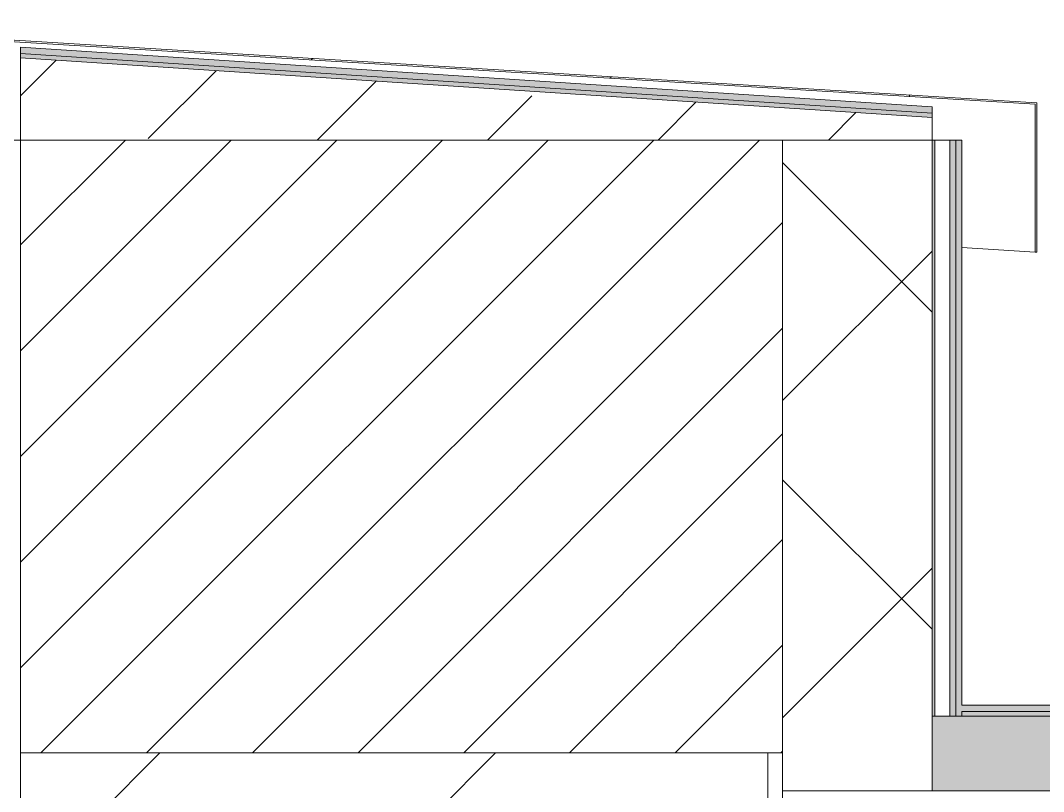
# Model space of a CAD drawing. Header units: millimetres. Extents: x -515342 to 330399, y -224905 to 507333.
# Drawn here: x 87846 to 88530, y 101846 to 102361 of the extents above; entities that cross this region are included whole.
import ezdxf

# ---------------------------------------------------------------- set-up
doc = ezdxf.new("R2010")
doc.units = ezdxf.units.MM
doc.layers.get('0').update_dxf_attribs({"lineweight": 0})
for name, color, linetype, lineweight in [('Крыша', 7, 'Continuous', 0), ('Обобщенные модели', 7, 'Continuous', 0), ('Ограждение', 7, 'Continuous', 0), ('Стены внутренние', 7, 'Continuous', 0), ('Стены наружные', 7, 'Continuous', 0), ('Стены несущие', 7, 'Continuous', 0), ('Стены отделка', 7, 'Continuous', 0), ('Стены перегородки', 7, 'Continuous', 0), ('Стены штриховка', 7, 'Continuous', 0)]:
    doc.layers.add(name, color=color, linetype=linetype, lineweight=lineweight)
pattern_1 = [(45, (136801.12, 95610.5), (-114.04925, 114.04925), []), (45, (136915.17, 95610.5), (-114.04925, 114.04925), [201.613, -40.323, 3.353, -36.97])]

# ---------------------------------------------------------------- blocks, each defined once
blk = doc.blocks.new('СД_Люблино_Фасады_rvt-1-О_АР_П_Разрез 1-1')
at = {"layer": 'Стены внутренние'}
h = blk.add_hatch(dxfattribs=at)
h.set_pattern_fill('FP_7', color=256, style=0, pattern_type=2)
h.set_pattern_definition([(45, (48650.593, 7579.1), (-35.35534, 35.35534), [])])
h.paths.add_polyline_path([(205, 13840), (205, 14250), (-305, 14250), (-305, 13840), (57.82, 13840)])
h = blk.add_hatch(dxfattribs=at)
h.set_pattern_fill('FP_1', color=256, style=0, pattern_type=2)
h.set_pattern_definition([(45, (48650.6, 7579.1), (-224.5064, 224.5064), []), (45, (48875.1, 7579.1), (-224.5064, 224.5064), [396.875, -79.375, 3.353, -76.022])])
h.paths.add_polyline_path([(-300, -3570), (195, -3570), (195, 760), (-305, 760), (-305, -1000), (-300, -1000)])
h.paths.add_polyline_path([(195, 2620), (195, 4160), (-305, 4160), (-305, 2620), (-125, 2620)])
h.paths.add_polyline_path([(-185, 6020), (195, 6020), (195, 7510), (-305, 7510), (-305, 6020)])
h.paths.add_polyline_path([(-185, 9370), (195, 9370), (195, 10810), (-305, 10810), (-305, 9370)])
h.paths.add_polyline_path([(195, 12670), (195, 13840), (-305, 13840), (-305, 12670), (-125, 12670)])
at = {"layer": 'Стены несущие'}
for p, q in [((195, 13840), (-305, 13840)), ((-305, 13840), (-305, 12670)), ((-305, 12670), (-305, 13840)), ((195, 12670), (195, 13840))]:
    blk.add_line(p, q, dxfattribs=at)
at = {"layer": 'Стены отделка', "lineweight": 9}
for p, q in [((-305, 14250), (-405, 14250)), ((-305, 13840), (-305, 14250))]:
    blk.add_line(p, q, dxfattribs=at)
at = {"layer": 'Стены перегородки'}
for p, q in [((-305, 14250), (-305, 13840)), ((205, 14250), (-305, 14250)), ((205, 13840), (205, 14250)), ((-305, 13840), (205, 13840))]:
    blk.add_line(p, q, dxfattribs=at)
blk = doc.blocks.new('Ограждение - Ограждение-9810127-О_АР_П_Разрез 1-1')
at = {"layer": 'Ограждение'}
h = blk.add_hatch(dxfattribs=at)
h.set_pattern_fill('FP_9', color=256, style=0, pattern_type=2)
h.set_pattern_definition([(45, (48650.6, 7579.1), (-106.066, 106.066), [])])
h.paths.add_polyline_path([(374, 14175), (375, 14175), (375, 14275), (-525, 14330), (-524, 14328.95), (374, 14274.05)])
at = {"layer": 'Ограждение', "lineweight": 18}
for p, q in [((375, 14275), (-525, 14330)), ((-524, 14328.95), (374, 14274.05)), ((374, 14274.05), (374, 14175)), ((375, 14175), (375, 14275)), ((374, 14175), (375, 14175))]:
    blk.add_line(p, q, dxfattribs=at)
blk = doc.blocks.new('Заглушка для парапетного отлива - Заглушка для парапетного отлива-9810502-О_АР_П_Разрез 1-1')
at = {"layer": 'Обобщенные модели'}
blk.add_line((325, 14178.06), (374, 14175.06), dxfattribs=at)

msp = doc.modelspace()

# ---------------------------------------------------------------- hatches: boundary and pattern name
at = {"layer": 'Крыша'}
for points in [[(88455.5296, 102299.3839), (88455.5296, 102303.5929), (87845.5296, 102343.5929), (87845.5296, 102339.3839), (88208.3542, 102315.5921)], [(88455.5296, 102296.3774), (88455.5296, 102299.3839), (87845.5296, 102339.3839), (87845.5296, 102336.3774), (88208.3542, 102312.5856)]]:
    msp.add_hatch(color=256, dxfattribs=at).paths.add_polyline_path(points)
h = msp.add_hatch(dxfattribs=at)
h.set_pattern_fill('FP_19', color=256, style=0, pattern_type=2)
h.set_pattern_definition(pattern_1)
h.paths.add_polyline_path([(87845.5296, 102281.3929), (88455.5296, 102281.3929), (88455.5296, 102296.3774), (87845.5296, 102336.3774)])
h = msp.add_hatch(color=256, dxfattribs=at)
h.paths.add_polyline_path([(92766.5691, 101899.0924), (113240.5296, 101899.0924), (113240.5296, 101903.2924), (88475.5296, 101903.2924), (88475.5296, 101899.0924), (91109.0364, 101899.0924)])
h.paths.add_polyline_path([(113600.5296, 101899.0924), (137010.5296, 101899.0924), (137010.5296, 101903.2924), (113600.5296, 101903.2924)])
h.paths.add_polyline_path([(143825.5296, 101899.0924), (164420.5296, 101899.0924), (164420.5296, 101903.2924), (143825.5296, 101903.2924)])
h.paths.add_polyline_path([(170670.6057, 101899.0924), (189455.5296, 101899.0924), (189455.5296, 101903.2924), (164780.5296, 101903.2924), (164780.5296, 101899.0924), (169013.073, 101899.0924)])
h.paths.add_polyline_path([(189585.5296, 101899.0924), (189585.5296, 101903.2924), (189475.5296, 101903.2924), (189475.5296, 101899.0924), (189525.0401, 101899.0924)])
h = msp.add_hatch(dxfattribs=at)
h.set_pattern_fill('FP_19', color=256, style=0, pattern_type=2)
h.set_pattern_definition(pattern_1)
h.paths.add_polyline_path([(94424.1018, 101846.0924), (113248.7296, 101846.0924), (113248.7296, 101896.0924), (88455.5296, 101896.0924), (88455.5296, 101846.0924), (92766.5691, 101846.0924)])
h.paths.add_polyline_path([(113592.3296, 101846.0924), (137018.7296, 101846.0924), (137018.7296, 101896.0924), (113592.3296, 101896.0924)])
h.paths.add_polyline_path([(145807.6153, 101846.0924), (164428.7296, 101846.0924), (164428.7296, 101896.0924), (143817.3296, 101896.0924), (143817.3296, 101846.0924), (144150.0826, 101846.0924)])
h.paths.add_polyline_path([(169013.073, 101846.0924), (189585.5296, 101846.0924), (189585.5296, 101896.0924), (164772.3296, 101896.0924), (164772.3296, 101846.0924), (167355.5403, 101846.0924)])
h = msp.add_hatch(color=256, dxfattribs=at)
h.paths.add_polyline_path([(88622.7373, 101896.0924), (113240.5296, 101896.0924), (113240.5296, 101899.0924), (88475.5296, 101899.0924), (88475.5296, 101896.0924)])
h.paths.add_polyline_path([(113600.5296, 101896.0924), (137010.5296, 101896.0924), (137010.5296, 101899.0924), (113600.5296, 101899.0924)])
h.paths.add_polyline_path([(143825.5296, 101896.0924), (164420.5296, 101896.0924), (164420.5296, 101899.0924), (143825.5296, 101899.0924)])
h.paths.add_polyline_path([(167355.5403, 101896.0924), (189455.5296, 101896.0924), (189455.5296, 101899.0924), (164780.5296, 101899.0924), (164780.5296, 101896.0924), (165698.0076, 101896.0924)])
h.paths.add_polyline_path([(189475.5296, 101896.0924), (189585.5296, 101896.0924), (189585.5296, 101899.0924), (189475.5296, 101899.0924)])
at = {"layer": 'Стены наружные'}
h = msp.add_hatch(dxfattribs=at)
h.set_pattern_fill('FP_21', color=256, style=0, pattern_type=2)
h.set_pattern_definition([(45, (136801.12, 95610.5), (-106.066, 106.066), []), (135, (136801.12, 95610.5), (-106.066, -106.066), [])])
h.paths.add_polyline_path([(88355.5296, 101846.0924), (88455.5296, 101846.0924), (88455.5296, 102281.3929), (88355.5296, 102281.3929), (88355.5296, 101896.0924)])
for points in [[(88457.3296, 101896.0924), (88457.3296, 102281.3929), (88455.5296, 102281.3929), (88455.5296, 101896.0924)], [(88467.3296, 101896.0924), (88471.3296, 101896.0924), (88471.3296, 102281.3929), (88467.3296, 102281.3929), (88467.3296, 101903.2924)], [(88475.5296, 101896.0924), (88475.5296, 102281.3929), (88471.3296, 102281.3929), (88471.3296, 101896.0924)]]:
    msp.add_hatch(color=256, dxfattribs=at).paths.add_polyline_path(points)

# ---------------------------------------------------------------- linework, layer by layer
at = {"layer": 'Крыша'}
for p, q in [((88455.5296, 102303.5929), (87845.5296, 102343.5929)), ((87845.5296, 102343.5929), (87845.5296, 102336.3774)), ((88455.5296, 102299.3839), (87845.5296, 102339.3839)), ((87845.5296, 102336.3774), (87845.5296, 102281.3929)), ((88455.5296, 102296.3774), (87845.5296, 102336.3774)), ((88455.5296, 102296.3774), (88455.5296, 102303.5929)), ((88455.5296, 102281.3929), (88455.5296, 102296.3774)), ((87845.5296, 102281.3929), (88455.5296, 102281.3929)), ((113240.5296, 101903.2924), (88475.5296, 101903.2924)), ((88475.5296, 101899.0924), (113240.5296, 101899.0924)), ((88475.5296, 101899.0924), (88475.5296, 101896.0924)), ((88475.5296, 101896.0924), (113240.5296, 101896.0924)), ((88355.5296, 101846.0924), (88355.5296, 101543.0924)), ((88455.5296, 101846.0924), (113248.7296, 101846.0924))]:
    msp.add_line(p, q, dxfattribs=at)
at = {"layer": 'Стены отделка'}
for p, q in [((88355.5296, 102281.3929), (88355.5296, 101846.0924)), ((88475.5296, 102281.3929), (88455.5296, 102281.3929)), ((88475.5296, 101903.2924), (88475.5296, 102281.3929))]:
    msp.add_line(p, q, dxfattribs=at)
at = {"layer": 'Стены перегородки'}
msp.add_line((88355.5296, 101846.0924), (88455.5296, 101846.0924), dxfattribs=at)
at = {"layer": 'Стены штриховка'}
for p, q in [((88455.5296, 102281.3929), (88455.5296, 101846.0924)), ((88457.3296, 101896.0924), (88457.3296, 102281.3929)), ((88467.3296, 101896.0924), (88467.3296, 102281.3929)), ((88471.3296, 101896.0924), (88471.3296, 102281.3929)), ((88455.5296, 101896.0924), (88475.5296, 101896.0924))]:
    msp.add_line(p, q, dxfattribs=at)

# ---------------------------------------------------------------- block references
msp.add_blockref('СД_Люблино_Фасады_rvt-1-О_АР_П_Разрез 1-1', (88150.5296, 88031.3929))
at = {"layer": 'Обобщенные модели'}
msp.add_blockref('Заглушка для парапетного отлива - Заглушка для парапетного отлива-9810502-О_АР_П_Разрез 1-1', (88150.5296, 88031.3929), dxfattribs=at)
at = {"layer": 'Ограждение'}
msp.add_blockref('Ограждение - Ограждение-9810127-О_АР_П_Разрез 1-1', (88150.5296, 88031.3929), dxfattribs=at)

doc.saveas('drawing.dxf')
